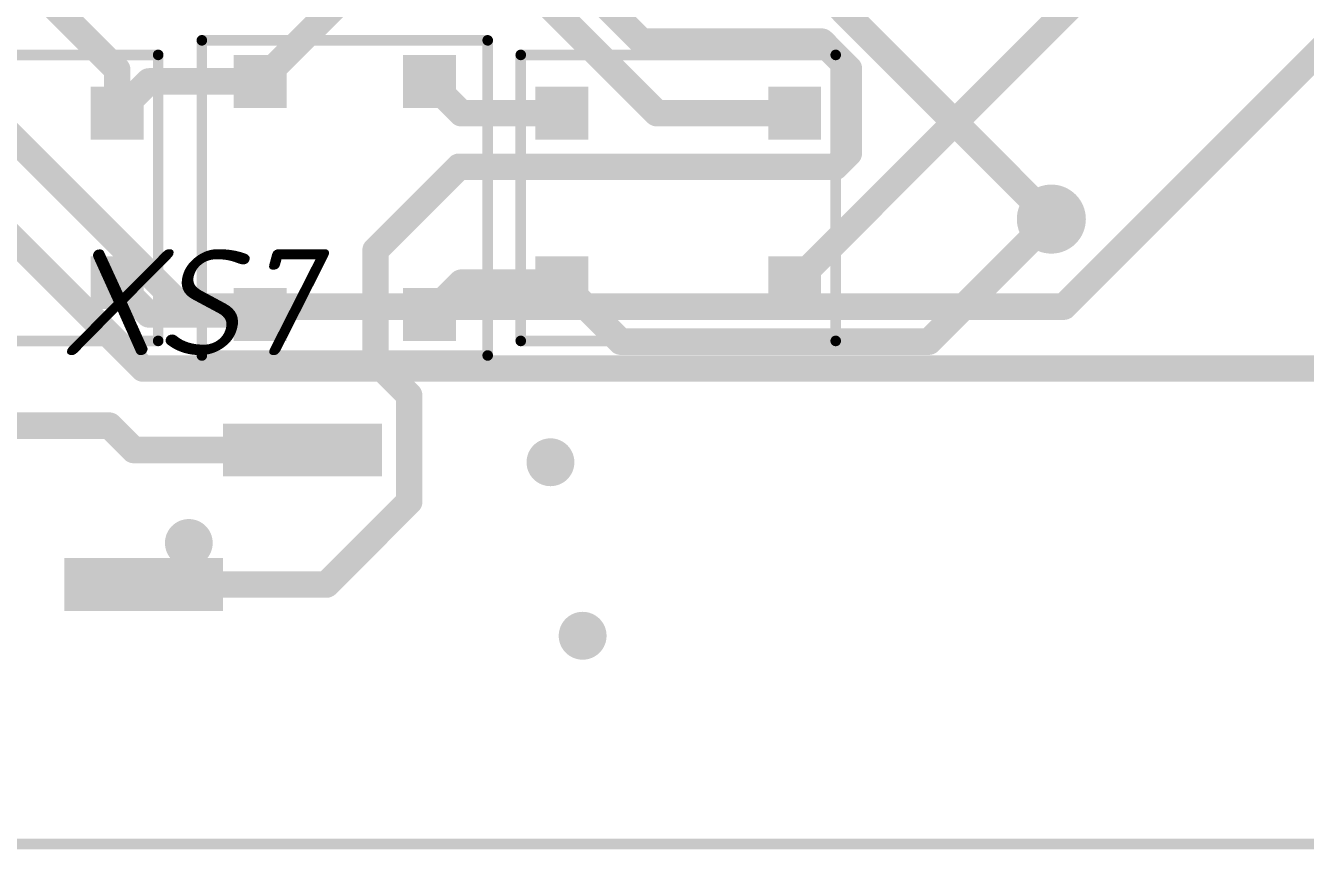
# Model space of a CAD drawing. Header units: millimetres. Extents: x -963 to 6553, y -1367 to 496.
# Drawn here: x -75.54 to -51.36, y 25.02 to 40.58 of the extents above; entities that cross this region are included whole.
import ezdxf

# ---------------------------------------------------------------- set-up
doc = ezdxf.new("R2010")
doc.units = ezdxf.units.MM
doc.header["$LTSCALE"] = 0.5
doc.layers.get('0').update_dxf_attribs({"lineweight": 60})
for name, color, linetype in [('BottomLayer', 5, 'Continuous'), ('MultiLayer', 9, 'Continuous'), ('TopLayer', 1, 'Continuous'), ('TopOverlay', 2, 'Continuous'), ('TopPaste', 8, 'Continuous')]:
    doc.layers.add(name, color=color, linetype=linetype)
doc.layers.add('BottomSolder', color=6, linetype='Continuous', plot=False)
doc.styles.get("Standard").update_dxf_attribs({"font": 'isocpeui.ttf', "width": 0.9})

# ---------------------------------------------------------------- blocks, each defined once
blk = doc.blocks.new('BA_1')
at = {"layer": 'BottomLayer', "const_width": 0.55}
for points in [[(-4.325, 0, 1), (-3.775, 0, 1)], [(3.775, 0, 1), (4.325, 0, 1)]]:
    blk.add_lwpolyline(points, format="xyb", close=True, dxfattribs=at)
at = {"layer": 'BottomSolder', "const_width": 0.652}
for points in [[(-4.376, 0, 1), (-3.724, 0, 1)], [(3.724, 0, 1), (4.376, 0, 1)]]:
    blk.add_lwpolyline(points, format="xyb", close=True, dxfattribs=at)
at = {"layer": 'MultiLayer', "const_width": 0.55}
for points in [[(-4.325, 0, 1), (-3.775, 0, 1)], [(3.775, 0, 1), (4.325, 0, 1)]]:
    blk.add_lwpolyline(points, format="xyb", close=True, dxfattribs=at)
at = {"layer": 'TopLayer', "const_width": 0.55}
for points in [[(-4.325, 0, 1), (-3.775, 0, 1)], [(3.775, 0, 1), (4.325, 0, 1)]]:
    blk.add_lwpolyline(points, format="xyb", close=True, dxfattribs=at)
blk = doc.blocks.new('HL_P4_13')
at = {"layer": 'TopLayer'}
for points in [[(-2.7, 2.1), (-2.7, 1.1), (-1.7, 2.1), (-1.7, 1.1)], [(1.7, 2.1), (1.7, 1.1), (2.7, 2.1), (2.7, 1.1)], [(-2.7, -1.1), (-2.7, -2.1), (-1.7, -1.1), (-1.7, -2.1)], [(1.7, -1.1), (1.7, -2.1), (2.7, -1.1), (2.7, -2.1)]]:
    blk.add_solid(points, dxfattribs=at)
at = {"layer": 'TopOverlay', "const_width": 0.2}
for points in [[(-2.975, -2.7), (-2.975, 2.7)], [(-2.975, 2.7), (2.975, 2.7)], [(2.975, -2.7), (2.975, 2.7)], [(-2.975, -2.7), (2.975, -2.7)]]:
    blk.add_lwpolyline(points, dxfattribs=at)
at = {"layer": 'TopOverlay', "const_width": 0.1}
for points in [[(-3.025, 2.7, 1), (-2.925, 2.7, 1)], [(-3.025, 2.7, 1), (-2.925, 2.7, 1)], [(2.925, 2.7, 1), (3.025, 2.7, 1)], [(2.925, 2.7, 1), (3.025, 2.7, 1)], [(-3.025, -2.7, 1), (-2.925, -2.7, 1)], [(-3.025, -2.7, 1), (-2.925, -2.7, 1)], [(2.925, -2.7, 1), (3.025, -2.7, 1)], [(2.925, -2.7, 1), (3.025, -2.7, 1)]]:
    blk.add_lwpolyline(points, format="xyb", close=True, dxfattribs=at)
at = {"layer": 'TopPaste'}
for points in [[(-2.7, 2.1), (-2.7, 1.1), (-1.7, 2.1), (-1.7, 1.1)], [(1.7, 2.1), (1.7, 1.1), (2.7, 2.1), (2.7, 1.1)], [(-2.7, -1.1), (-2.7, -2.1), (-1.7, -1.1), (-1.7, -2.1)], [(1.7, -1.1), (1.7, -2.1), (2.7, -1.1), (2.7, -2.1)]]:
    blk.add_solid(points, dxfattribs=at)
blk = doc.blocks.new('HL_P4_14')
at = {"layer": 'TopLayer'}
for points in [[(-2.7, 2.1), (-2.7, 1.1), (-1.7, 2.1), (-1.7, 1.1)], [(1.7, 2.1), (1.7, 1.1), (2.7, 2.1), (2.7, 1.1)], [(-2.7, -1.1), (-2.7, -2.1), (-1.7, -1.1), (-1.7, -2.1)], [(1.7, -1.1), (1.7, -2.1), (2.7, -1.1), (2.7, -2.1)]]:
    blk.add_solid(points, dxfattribs=at)
at = {"layer": 'TopOverlay', "const_width": 0.2}
for points in [[(-2.975, 2.7), (-2.975, -2.7)], [(-2.975, 2.7), (2.975, 2.7)], [(2.975, 2.7), (2.975, -2.7)], [(-2.975, -2.7), (2.975, -2.7)]]:
    blk.add_lwpolyline(points, dxfattribs=at)
at = {"layer": 'TopOverlay', "const_width": 0.1}
for points in [[(-3.025, 2.7, 1), (-2.925, 2.7, 1)], [(-3.025, 2.7, 1), (-2.925, 2.7, 1)], [(2.925, 2.7, 1), (3.025, 2.7, 1)], [(2.925, 2.7, 1), (3.025, 2.7, 1)], [(-3.025, -2.7, 1), (-2.925, -2.7, 1)], [(-3.025, -2.7, 1), (-2.925, -2.7, 1)], [(2.925, -2.7, 1), (3.025, -2.7, 1)], [(2.925, -2.7, 1), (3.025, -2.7, 1)]]:
    blk.add_lwpolyline(points, format="xyb", close=True, dxfattribs=at)
at = {"layer": 'TopPaste'}
for points in [[(-2.7, 2.1), (-2.7, 1.1), (-1.7, 2.1), (-1.7, 1.1)], [(1.7, 2.1), (1.7, 1.1), (2.7, 2.1), (2.7, 1.1)], [(-2.7, -1.1), (-2.7, -2.1), (-1.7, -1.1), (-1.7, -2.1)], [(1.7, -1.1), (1.7, -2.1), (2.7, -1.1), (2.7, -2.1)]]:
    blk.add_solid(points, dxfattribs=at)
blk = doc.blocks.new('HL_P4_15')
at = {"layer": 'TopLayer'}
for points in [[(-2.7, 2.1), (-2.7, 1.1), (-1.7, 2.1), (-1.7, 1.1)], [(1.7, 2.1), (1.7, 1.1), (2.7, 2.1), (2.7, 1.1)], [(-2.7, -1.1), (-2.7, -2.1), (-1.7, -1.1), (-1.7, -2.1)], [(1.7, -1.1), (1.7, -2.1), (2.7, -1.1), (2.7, -2.1)]]:
    blk.add_solid(points, dxfattribs=at)
at = {"layer": 'TopOverlay', "const_width": 0.2}
for points in [[(-2.975, -2.7), (-2.975, 2.7)], [(-2.975, 2.7), (2.975, 2.7)], [(2.975, -2.7), (2.975, 2.7)], [(-2.975, -2.7), (2.975, -2.7)]]:
    blk.add_lwpolyline(points, dxfattribs=at)
at = {"layer": 'TopOverlay', "const_width": 0.1}
for points in [[(-3.025, 2.7, 1), (-2.925, 2.7, 1)], [(-3.025, 2.7, 1), (-2.925, 2.7, 1)], [(2.925, 2.7, 1), (3.025, 2.7, 1)], [(2.925, 2.7, 1), (3.025, 2.7, 1)], [(-3.025, -2.7, 1), (-2.925, -2.7, 1)], [(-3.025, -2.7, 1), (-2.925, -2.7, 1)], [(2.925, -2.7, 1), (3.025, -2.7, 1)], [(2.925, -2.7, 1), (3.025, -2.7, 1)]]:
    blk.add_lwpolyline(points, format="xyb", close=True, dxfattribs=at)
at = {"layer": 'TopPaste'}
for points in [[(-2.7, 2.1), (-2.7, 1.1), (-1.7, 2.1), (-1.7, 1.1)], [(1.7, 2.1), (1.7, 1.1), (2.7, 2.1), (2.7, 1.1)], [(-2.7, -1.1), (-2.7, -2.1), (-1.7, -1.1), (-1.7, -2.1)], [(1.7, -1.1), (1.7, -2.1), (2.7, -1.1), (2.7, -2.1)]]:
    blk.add_solid(points, dxfattribs=at)
blk = doc.blocks.new('PLS2_S_35')
at = {"layer": 'TopLayer'}
for points in [[(-1.77, 3), (-1.77, 0), (-0.77, 3), (-0.77, 0)], [(0.77, 0), (0.77, -3), (1.77, 0), (1.77, -3)]]:
    blk.add_solid(points, dxfattribs=at)
at = {"layer": 'TopPaste'}
for points in [[(-1.77, 3), (-1.77, 0), (-0.77, 3), (-0.77, 0)], [(0.77, 0), (0.77, -3), (1.77, 0), (1.77, -3)]]:
    blk.add_solid(points, dxfattribs=at)

msp = doc.modelspace()

# ---------------------------------------------------------------- linework, layer by layer
at = {"layer": 'BottomLayer', "const_width": 0.5}
for points in [[(-81.32, 42.101), (-73.319, 34.1)], [(-60.372, 41.136), (-56.158, 36.922)], [(-78.043, 40.73), (-72.582, 35.269)], [(-55.92, 35.269), (-50.433, 40.755)], [(-72.582, 35.269), (-55.92, 35.269)], [(-73.319, 34.1), (-50.879, 34.1)]]:
    msp.add_lwpolyline(points, dxfattribs=at)
at = {"layer": 'BottomLayer', "const_width": 0.25}
for points in [[(-56.283, 36.922, 1), (-56.033, 36.922, 1)], [(-72.707, 35.269, 1), (-72.457, 35.269, 1)], [(-72.707, 35.269, 1), (-72.457, 35.269, 1)], [(-56.045, 35.269, 1), (-55.795, 35.269, 1)], [(-56.045, 35.269, 1), (-55.795, 35.269, 1)], [(-73.444, 34.1, 1), (-73.194, 34.1, 1)], [(-73.444, 34.1, 1), (-73.194, 34.1, 1)]]:
    msp.add_lwpolyline(points, format="xyb", close=True, dxfattribs=at)
at = {"layer": 'BottomSolder', "const_width": 0.452}
for points in [[(-65.847, 32.331, 1), (-65.395, 32.331, 1)], [(-72.679, 30.807, 1), (-72.228, 30.807, 1)], [(-65.239, 29.055, 1), (-64.787, 29.055, 1)]]:
    msp.add_lwpolyline(points, format="xyb", close=True, dxfattribs=at)
at = {"layer": 'MultiLayer', "const_width": 0.2}
msp.add_lwpolyline([(-89.108, 25.122), (-38.108, 25.122)], dxfattribs=at)
at = {"layer": 'TopLayer', "const_width": 0.5}
for points in [[(-76.24, 42.177), (-73.807, 39.745)], [(-61.007, 35.722), (-54.574, 42.156)], [(-65.623, 42), (-63.896, 40.272)], [(-71.107, 39.522), (-69.62, 41.009)], [(-65.699, 41.009), (-63.612, 38.922)], [(-63.896, 40.272), (-60.492, 40.272)], [(-60.492, 40.272), (-59.984, 39.764)], [(-73.807, 38.922), (-73.807, 39.745)], [(-59.984, 38.164), (-59.984, 39.764)], [(-73.807, 38.922), (-73.207, 39.522)], [(-73.207, 39.522), (-71.107, 39.522)], [(-67.907, 39.522), (-67.307, 38.922)], [(-67.307, 38.922), (-65.407, 38.922)], [(-63.612, 38.922), (-61.007, 38.922)], [(-60.238, 37.91), (-59.984, 38.164)], [(-68.925, 36.335), (-67.35, 37.91)], [(-67.35, 37.91), (-60.238, 37.91)], [(-58.471, 34.608), (-56.158, 36.922)], [(-68.925, 34.227), (-68.925, 36.335)], [(-73.807, 35.722), (-73.207, 35.122)], [(-67.907, 35.122), (-67.307, 35.722)], [(-67.307, 35.722), (-65.407, 35.722)], [(-65.407, 35.722), (-64.294, 34.608)], [(-73.207, 35.122), (-71.107, 35.122)], [(-64.294, 34.608), (-58.471, 34.608)], [(-68.925, 34.227), (-68.29, 33.592)], [(-68.29, 31.586), (-68.29, 33.592)], [(-77.107, 33.022), (-73.954, 33.022)], [(-73.954, 33.022), (-73.494, 32.562)], [(-73.494, 32.562), (-70.307, 32.562)], [(-69.853, 30.022), (-68.29, 31.586)], [(-73.307, 30.022), (-69.853, 30.022)]]:
    msp.add_lwpolyline(points, dxfattribs=at)
at = {"layer": 'TopLayer', "const_width": 0.25}
for points in [[(-64.021, 40.272, 1), (-63.771, 40.272, 1)], [(-64.021, 40.272, 1), (-63.771, 40.272, 1)], [(-60.617, 40.272, 1), (-60.367, 40.272, 1)], [(-60.617, 40.272, 1), (-60.367, 40.272, 1)], [(-73.932, 39.745, 1), (-73.682, 39.745, 1)], [(-73.932, 39.745, 1), (-73.682, 39.745, 1)], [(-60.109, 39.764, 1), (-59.859, 39.764, 1)], [(-60.109, 39.764, 1), (-59.859, 39.764, 1)], [(-73.332, 39.522, 1), (-73.082, 39.522, 1)], [(-73.332, 39.522, 1), (-73.082, 39.522, 1)], [(-71.232, 39.522, 1), (-70.982, 39.522, 1)], [(-71.232, 39.522, 1), (-70.982, 39.522, 1)], [(-68.032, 39.522, 1), (-67.782, 39.522, 1)], [(-73.932, 38.922, 1), (-73.682, 38.922, 1)], [(-73.932, 38.922, 1), (-73.682, 38.922, 1)], [(-67.432, 38.922, 1), (-67.182, 38.922, 1)], [(-67.432, 38.922, 1), (-67.182, 38.922, 1)], [(-65.532, 38.922, 1), (-65.282, 38.922, 1)], [(-63.737, 38.922, 1), (-63.487, 38.922, 1)], [(-63.737, 38.922, 1), (-63.487, 38.922, 1)], [(-61.132, 38.922, 1), (-60.882, 38.922, 1)], [(-60.109, 38.164, 1), (-59.859, 38.164, 1)], [(-60.109, 38.164, 1), (-59.859, 38.164, 1)], [(-67.475, 37.91, 1), (-67.225, 37.91, 1)], [(-67.475, 37.91, 1), (-67.225, 37.91, 1)], [(-60.363, 37.91, 1), (-60.113, 37.91, 1)], [(-60.363, 37.91, 1), (-60.113, 37.91, 1)], [(-56.283, 36.922, 1), (-56.033, 36.922, 1)], [(-69.05, 36.335, 1), (-68.8, 36.335, 1)], [(-69.05, 36.335, 1), (-68.8, 36.335, 1)], [(-73.932, 35.722, 1), (-73.682, 35.722, 1)], [(-67.432, 35.722, 1), (-67.182, 35.722, 1)], [(-67.432, 35.722, 1), (-67.182, 35.722, 1)], [(-65.532, 35.722, 1), (-65.282, 35.722, 1)], [(-65.532, 35.722, 1), (-65.282, 35.722, 1)], [(-61.132, 35.722, 1), (-60.882, 35.722, 1)], [(-73.332, 35.122, 1), (-73.082, 35.122, 1)], [(-73.332, 35.122, 1), (-73.082, 35.122, 1)], [(-71.232, 35.122, 1), (-70.982, 35.122, 1)], [(-68.032, 35.122, 1), (-67.782, 35.122, 1)], [(-64.419, 34.608, 1), (-64.169, 34.608, 1)], [(-64.419, 34.608, 1), (-64.169, 34.608, 1)], [(-58.596, 34.608, 1), (-58.346, 34.608, 1)], [(-58.596, 34.608, 1), (-58.346, 34.608, 1)], [(-69.05, 34.227, 1), (-68.8, 34.227, 1)], [(-69.05, 34.227, 1), (-68.8, 34.227, 1)], [(-68.415, 33.592, 1), (-68.165, 33.592, 1)], [(-68.415, 33.592, 1), (-68.165, 33.592, 1)], [(-74.079, 33.022, 1), (-73.829, 33.022, 1)], [(-74.079, 33.022, 1), (-73.829, 33.022, 1)], [(-73.619, 32.562, 1), (-73.369, 32.562, 1)], [(-73.619, 32.562, 1), (-73.369, 32.562, 1)], [(-70.432, 32.562, 1), (-70.182, 32.562, 1)], [(-68.415, 31.586, 1), (-68.165, 31.586, 1)], [(-68.415, 31.586, 1), (-68.165, 31.586, 1)], [(-73.432, 30.022, 1), (-73.182, 30.022, 1)], [(-69.978, 30.022, 1), (-69.728, 30.022, 1)], [(-69.978, 30.022, 1), (-69.728, 30.022, 1)]]:
    msp.add_lwpolyline(points, format="xyb", close=True, dxfattribs=at)

# ---------------------------------------------------------------- block references
at = {"rotation": 90}
for name, p in [('HL_P4_14', (-69.507, 37.322)), ('PLS2_S_35', (-71.807, 31.292))]:
    msp.add_blockref(name, p, dxfattribs=at)
for name, p in [('HL_P4_13', (-76.007, 37.322)), ('HL_P4_15', (-63.207, 37.322)), ('BA_1', (-52.108, 36.922))]:
    msp.add_blockref(name, p)

# ---------------------------------------------------------------- texts
at = {"layer": 'TopOverlay'}
msp.add_text('XS7', height=2, dxfattribs=at).set_placement((-74.919, 34.354))

doc.saveas('drawing.dxf')
